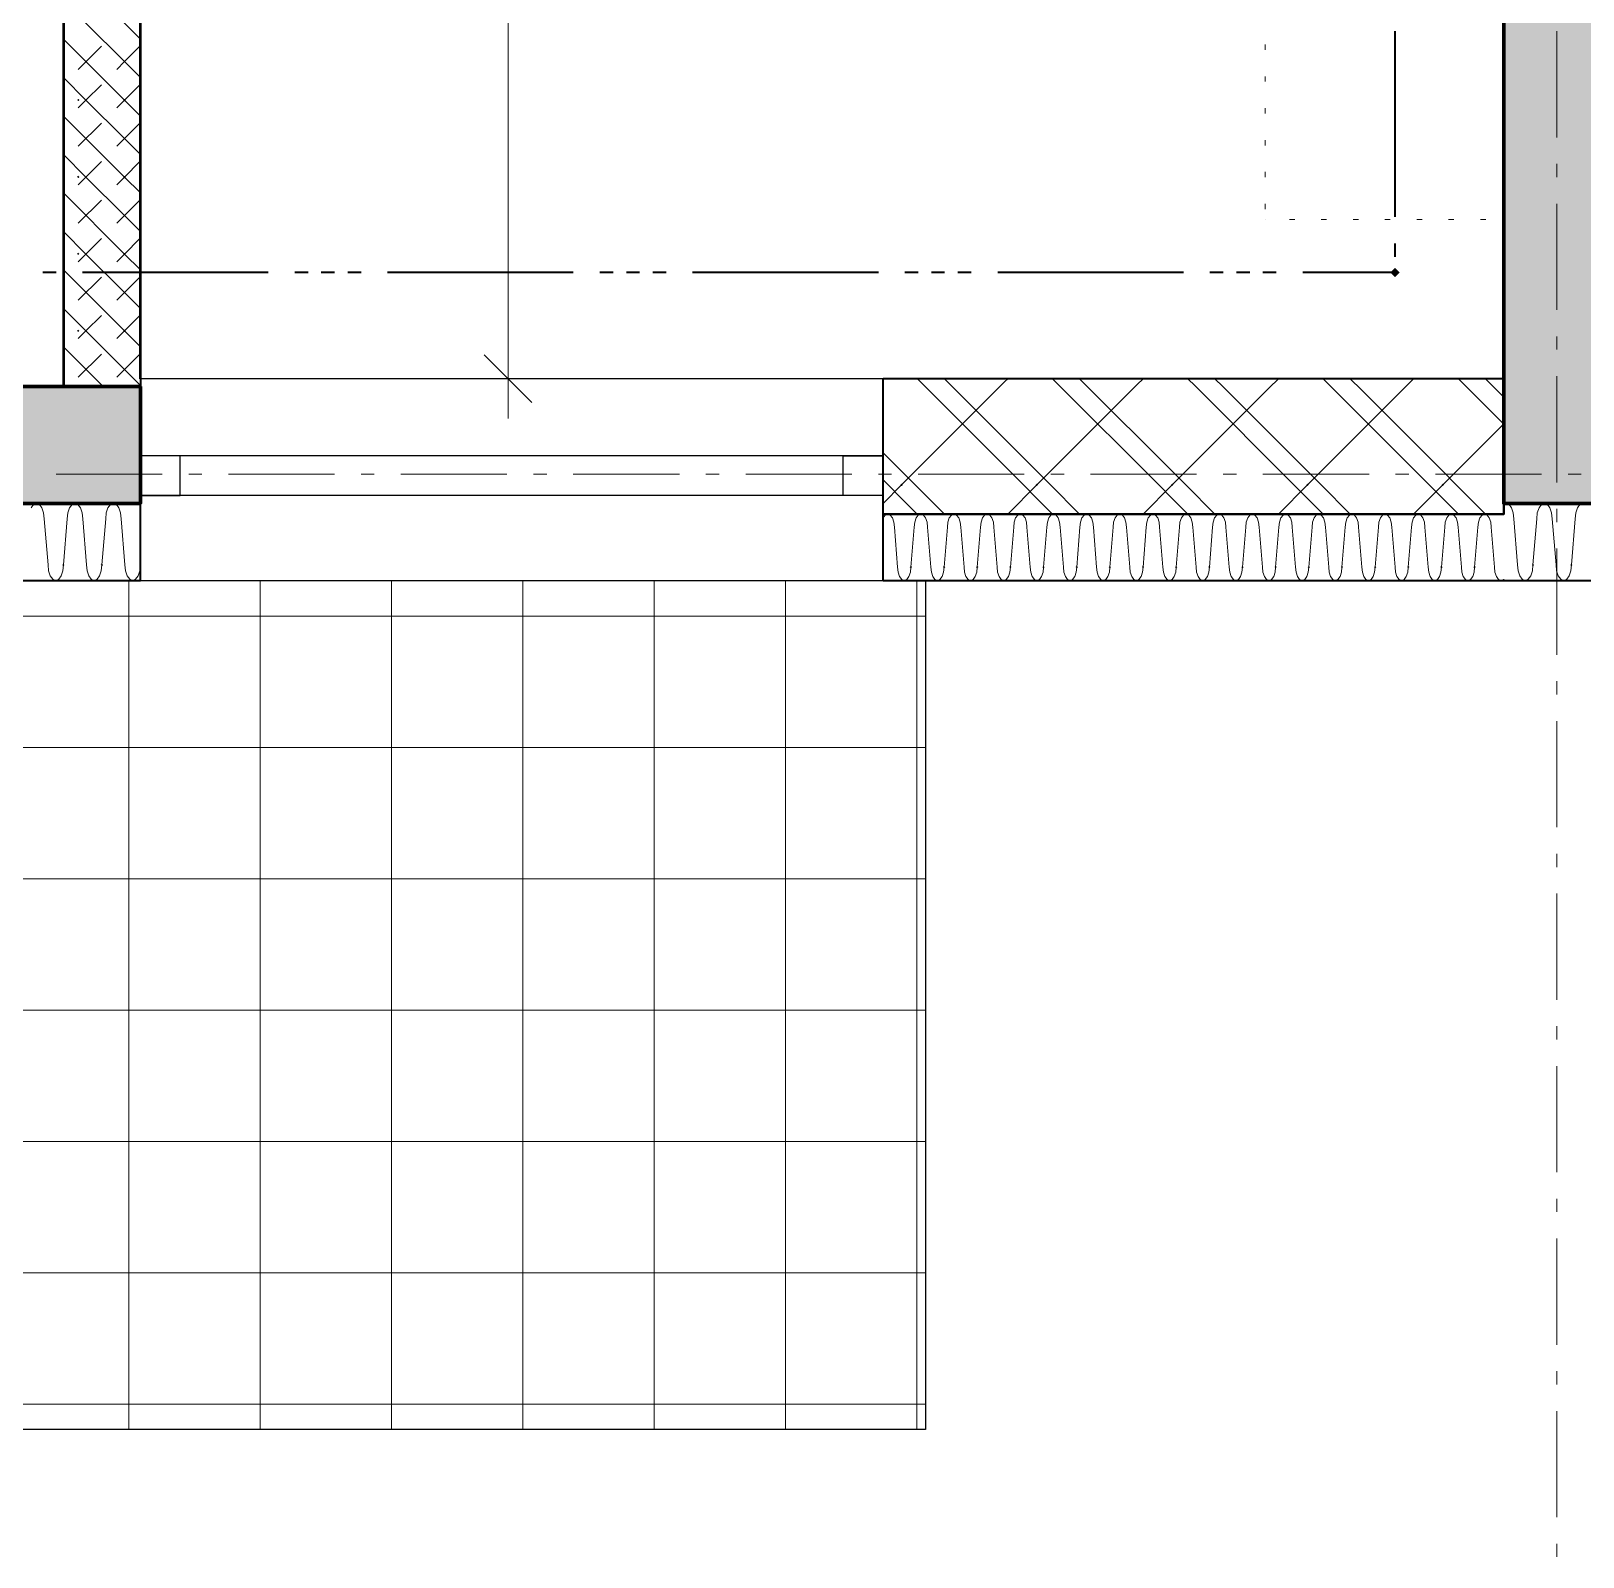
# Model space of a CAD drawing. Header units: millimetres. Extents: x 0 to 594, y 0 to 420.
# Drawn here: x 385.96 to 415.94, y 119.21 to 148.68 of the extents above; entities that cross this region are included whole.
import ezdxf

# ---------------------------------------------------------------- set-up
doc = ezdxf.new("R2010")
doc.units = ezdxf.units.MM
doc.header["$LTSCALE"] = 8
for name, color, linetype in [('PDF_Koty delkove', 7, 'Continuous'), ('PDF_Nabytek', 7, 'Continuous'), ('PDF_Obecne 0.25', 7, 'Continuous'), ('PDF_Okna', 7, 'Continuous'), ('PDF_Osy hlavni', 7, 'Continuous'), ('PDF_Pozarni useky', 7, 'Continuous'), ('PDF_Pricky zdene', 7, 'Continuous'), ('PDF_Srafy', 7, 'Continuous'), ('PDF_Steny obvodove nosne', 7, 'Continuous'), ('PDF_Steny sendvic', 7, 'Continuous'), ('PDF_Zatepleni', 7, 'Continuous')]:
    doc.layers.add(name, color=color, linetype=linetype)

msp = doc.modelspace()

# ---------------------------------------------------------------- linework, layer by layer
at = {"layer": 'PDF_Koty delkove', "lineweight": 18}
for points in [[(395.175, 141.969), (395.175, 173.41), (395.175, 182.733), (395.175, 191.118), (395.175, 192.604), (395.175, 222.995), (395.175, 225.762), (395.175, 228.325)], [(395.636, 141.508), (394.714, 142.431)], [(395.944, 141.969), (395.175, 141.969), (394.406, 141.969)], [(395.175, 141.969), (395.175, 141.201)]]:
    msp.add_lwpolyline(points, dxfattribs=at)
at = {"layer": 'PDF_Nabytek', "lineweight": 13}
for points in [[(386.583, 148.322), (386.583, 148.424)], [(409.799, 148.322), (409.799, 148.424)], [(414.412, 148.322), (414.412, 148.424)], [(386.583, 147.707), (386.583, 147.809)], [(409.799, 147.707), (409.799, 147.809)], [(414.412, 147.707), (414.412, 147.809)], [(386.583, 147.092), (386.583, 147.194)], [(409.799, 147.092), (409.799, 147.194)], [(414.412, 147.092), (414.412, 147.194)], [(386.583, 146.477), (386.583, 146.579)], [(409.799, 146.477), (409.799, 146.579)], [(414.412, 146.477), (414.412, 146.579)], [(386.583, 145.862), (386.583, 145.964)], [(409.799, 145.862), (409.799, 145.964)], [(414.412, 145.862), (414.412, 145.964)], [(386.583, 145.247), (386.583, 145.349)], [(409.799, 145.247), (409.799, 145.349)], [(414.412, 145.247), (414.412, 145.349)], [(409.799, 145.044), (409.799, 145.044)], [(409.799, 145.044), (409.799, 145.044)], [(410.374, 145.044), (410.271, 145.044)], [(410.989, 145.044), (410.886, 145.044)], [(411.604, 145.044), (411.501, 145.044)], [(412.219, 145.044), (412.116, 145.044)], [(412.834, 145.044), (412.731, 145.044)], [(413.449, 145.044), (413.346, 145.044)], [(414.064, 145.044), (413.961, 145.044)], [(414.412, 145.044), (414.412, 145.044)], [(414.412, 145.044), (414.412, 145.044)], [(386.583, 144.632), (386.583, 144.734)], [(386.583, 144.017), (386.583, 144.12)], [(386.583, 143.402), (386.583, 143.505)], [(386.583, 142.787), (386.583, 142.89)], [(386.583, 142.172), (386.583, 142.275)], [(386.583, 141.969), (386.583, 141.969)]]:
    msp.add_lwpolyline(points, dxfattribs=at)
at = {"layer": 'PDF_Obecne 0.25', "lineweight": 25}
msp.add_lwpolyline([(403.239, 138.075), (403.239, 121.675), (371.465, 121.675), (371.465, 138.074)], dxfattribs=at)
at = {"layer": 'PDF_Okna', "lineweight": 25}
for points in [[(402.419, 141.969), (388.07, 141.969)], [(402.419, 140.483), (388.07, 140.483)], [(402.419, 139.714), (388.07, 139.714)], [(388.07, 138.074), (402.419, 138.074)]]:
    msp.add_lwpolyline(points, dxfattribs=at)
for points in [[(388.07, 139.714), (388.838, 139.714), (388.838, 140.483), (388.07, 140.483)], [(402.419, 139.714), (401.651, 139.714), (401.651, 140.483), (402.419, 140.483)]]:
    msp.add_lwpolyline(points, close=True, dxfattribs=at)
at = {"layer": 'PDF_Osy hlavni', "lineweight": 18}
for points in [[(415.437, 146.631), (415.437, 148.681)], [(415.437, 145.862), (415.437, 146.118)], [(415.437, 143.3), (415.437, 145.349)], [(415.437, 142.531), (415.437, 142.787)], [(415.437, 139.968), (415.437, 142.018)], [(388.49, 140.124), (386.44, 140.124)], [(389.259, 140.124), (389.003, 140.124)], [(391.822, 140.124), (389.772, 140.124)], [(392.59, 140.124), (392.334, 140.124)], [(395.153, 140.124), (393.103, 140.124)], [(395.922, 140.124), (395.665, 140.124)], [(398.484, 140.124), (396.434, 140.124)], [(399.253, 140.124), (398.997, 140.124)], [(401.815, 140.124), (399.765, 140.124)], [(402.584, 140.124), (402.328, 140.124)], [(405.147, 140.124), (403.097, 140.124)], [(405.915, 140.124), (405.659, 140.124)], [(408.478, 140.124), (406.428, 140.124)], [(409.247, 140.124), (408.99, 140.124)], [(411.809, 140.124), (409.759, 140.124)], [(412.578, 140.124), (412.321, 140.124)], [(415.14, 140.124), (413.09, 140.124)], [(415.909, 140.124), (415.653, 140.124)], [(415.437, 139.2), (415.437, 139.456)], [(415.437, 136.637), (415.437, 138.687)], [(415.437, 135.868), (415.437, 136.125)], [(415.437, 133.306), (415.437, 135.356)], [(415.437, 132.537), (415.437, 132.793)], [(415.437, 129.975), (415.437, 132.025)], [(415.437, 129.206), (415.437, 129.462)], [(415.437, 126.643), (415.437, 128.693)], [(415.437, 125.875), (415.437, 126.131)], [(415.437, 123.312), (415.437, 125.362)], [(415.437, 122.543), (415.437, 122.8)], [(415.437, 119.981), (415.437, 122.031)], [(415.437, 119.212), (415.437, 119.468)]]:
    msp.add_lwpolyline(points, dxfattribs=at)
at = {"layer": 'PDF_Pozarni useky', "lineweight": 35}
for points in [[(412.311, 145.093), (412.311, 148.681)], [(412.311, 144.325), (412.311, 144.581)], [(386.44, 144.019), (386.184, 144.019)], [(390.54, 144.019), (386.953, 144.019)], [(391.309, 144.019), (391.053, 144.019)], [(391.822, 144.019), (391.565, 144.019)], [(392.334, 144.019), (392.078, 144.019)], [(396.434, 144.019), (392.847, 144.019)], [(397.203, 144.019), (396.947, 144.019)], [(397.715, 144.019), (397.459, 144.019)], [(398.228, 144.019), (397.972, 144.019)], [(402.328, 144.019), (398.74, 144.019)], [(403.097, 144.019), (402.84, 144.019)], [(403.609, 144.019), (403.353, 144.019)], [(404.122, 144.019), (403.865, 144.019)], [(408.222, 144.019), (404.634, 144.019)], [(408.99, 144.019), (408.734, 144.019)], [(409.503, 144.019), (409.247, 144.019)], [(410.015, 144.019), (409.759, 144.019)], [(412.311, 144.019), (410.528, 144.019)], [(412.311, 144.019), (412.311, 144.068)]]:
    msp.add_lwpolyline(points, dxfattribs=at)
at = {"layer": 'PDF_Pozarni useky', "lineweight": 35, "transparency": 33554559}
for points in [[(412.311, 143.93), (412.221, 144.019), (412.4, 144.019), (412.311, 144.109)], [(412.4, 144.019), (412.311, 143.93), (412.311, 144.109), (412.221, 144.019)]]:
    msp.add_solid(points, dxfattribs=at)
at = {"layer": 'PDF_Pricky zdene', "lineweight": 50}
msp.add_lwpolyline([(388.07, 141.969), (388.07, 191.118), (386.583, 191.118), (386.583, 141.969), (386.583, 141.816), (388.07, 141.816)], dxfattribs=at)
at = {"layer": 'PDF_Pricky zdene', "lineweight": 9}
for points in [[(388.07, 148.529), (387.762, 148.837), (386.583, 150.016)], [(387.762, 148.094), (387.019, 148.837), (386.583, 149.272)], [(388.07, 147.043), (387.762, 147.351), (386.583, 148.529)], [(386.87, 147.945), (387.316, 148.391)], [(387.762, 148.094), (388.059, 148.391)], [(388.07, 147.786), (387.762, 148.094), (387.613, 147.945)], [(387.762, 146.608), (387.019, 147.351), (386.583, 147.786)], [(386.87, 147.202), (387.019, 147.351), (387.316, 147.648)], [(387.613, 147.202), (387.762, 147.351), (388.059, 147.648)], [(388.07, 145.557), (387.762, 145.864), (386.583, 147.043)], [(386.87, 146.459), (387.316, 146.905)], [(387.762, 146.608), (388.059, 146.905)], [(388.07, 146.3), (387.762, 146.608), (387.613, 146.459)], [(387.762, 145.121), (387.019, 145.864), (386.583, 146.3)], [(386.87, 145.716), (387.019, 145.864), (387.316, 146.162)], [(387.613, 145.716), (387.762, 145.864), (388.059, 146.162)], [(388.07, 144.071), (387.762, 144.378), (386.583, 145.557)], [(386.87, 144.973), (387.316, 145.419)], [(387.762, 145.121), (388.059, 145.419)], [(388.07, 144.814), (387.762, 145.121), (387.613, 144.973)], [(387.762, 143.635), (387.019, 144.378), (386.583, 144.814)], [(386.87, 144.23), (387.019, 144.378), (387.316, 144.675)], [(387.613, 144.23), (387.762, 144.378), (388.059, 144.675)], [(388.07, 142.584), (387.762, 142.892), (386.583, 144.071)], [(386.87, 143.486), (387.316, 143.932)], [(387.762, 143.635), (388.059, 143.932)], [(388.07, 143.328), (387.762, 143.635), (387.613, 143.486)], [(387.762, 142.149), (387.019, 142.892), (386.583, 143.328)], [(386.87, 142.743), (387.019, 142.892), (387.316, 143.189)], [(387.613, 142.743), (387.762, 142.892), (388.059, 143.189)], [(387.352, 141.816), (386.583, 142.584)], [(386.87, 142), (387.316, 142.446)], [(387.762, 142.149), (388.059, 142.446)], [(388.07, 141.841), (387.762, 142.149), (387.613, 142)], [(386.609, 141.816), (386.583, 141.841)]]:
    msp.add_lwpolyline(points, dxfattribs=at)
at = {"layer": 'PDF_Pricky zdene', "lineweight": 9, "transparency": 33554559}
for points in [[(386.87, 147.331), (386.847, 147.354), (386.893, 147.354), (386.87, 147.377)], [(387.762, 147.328), (387.739, 147.351), (387.785, 147.351), (387.762, 147.374)], [(386.87, 145.844), (386.847, 145.867), (386.893, 145.867), (386.87, 145.89)], [(387.762, 145.841), (387.739, 145.864), (387.785, 145.864), (387.762, 145.887)], [(386.87, 144.358), (386.847, 144.381), (386.893, 144.381), (386.87, 144.404)], [(387.762, 144.355), (387.739, 144.378), (387.785, 144.378), (387.762, 144.401)], [(386.87, 142.872), (386.847, 142.895), (386.893, 142.895), (386.87, 142.918)], [(387.762, 142.869), (387.739, 142.892), (387.785, 142.892), (387.762, 142.915)]]:
    msp.add_solid(points, dxfattribs=at)
at = {"layer": 'PDF_Srafy', "lineweight": 9}
for points in [[(395.458, 138.075), (395.458, 137.383), (390.385, 137.383), (385.312, 137.383), (380.238, 137.383), (375.165, 137.383), (371.465, 137.383)], [(403.069, 138.075), (403.069, 134.846), (403.069, 129.773), (403.069, 124.699), (397.995, 124.699), (392.922, 124.699), (387.848, 124.699), (382.775, 124.699), (377.701, 124.699), (372.628, 124.699), (371.465, 124.699)], [(400.532, 138.075), (400.532, 137.383), (400.532, 132.309), (400.532, 127.236), (395.458, 127.236), (390.385, 127.236), (385.312, 127.236), (380.238, 127.236), (375.165, 127.236), (371.465, 127.236)], [(392.922, 138.075), (392.922, 134.846), (387.848, 134.846), (382.775, 134.846), (377.701, 134.846), (372.628, 134.846), (371.465, 134.846)], [(387.848, 138.075), (387.848, 134.846), (387.848, 129.773), (387.848, 124.699), (387.848, 121.675)], [(390.385, 138.075), (390.385, 137.383), (390.385, 132.309), (390.385, 127.236), (390.385, 122.162), (390.385, 121.675)], [(397.995, 138.075), (397.995, 134.846), (397.995, 129.773)], [(395.458, 137.383), (395.458, 132.309), (390.385, 132.309), (385.312, 132.309), (380.238, 132.309), (375.165, 132.309), (371.465, 132.309)], [(403.239, 137.383), (400.532, 137.383), (395.458, 137.383)], [(403.239, 134.846), (403.069, 134.846), (397.995, 134.846), (392.922, 134.846)], [(392.922, 134.846), (392.922, 129.773), (392.922, 124.699), (392.922, 121.675)], [(403.239, 132.309), (400.532, 132.309), (395.458, 132.309)], [(395.458, 132.309), (395.458, 127.236), (395.458, 122.162), (395.458, 121.675)], [(397.995, 121.675), (397.995, 124.699), (397.995, 129.773), (392.922, 129.773), (387.848, 129.773), (382.775, 129.773), (377.701, 129.773), (372.628, 129.773), (371.465, 129.773)], [(403.239, 129.773), (403.069, 129.773), (397.995, 129.773)], [(403.239, 127.236), (400.532, 127.236)], [(400.532, 127.236), (400.532, 122.162), (400.532, 121.675)], [(403.239, 124.699), (403.069, 124.699)], [(403.069, 124.699), (403.069, 121.675)], [(403.239, 122.162), (400.532, 122.162), (395.458, 122.162), (390.385, 122.162), (385.312, 122.162), (380.238, 122.162), (375.165, 122.162), (371.465, 122.162)]]:
    msp.add_lwpolyline(points, dxfattribs=at)
at = {"layer": 'PDF_Steny obvodove nosne', "lineweight": 70}
for points in [[(416.462, 139.561), (416.462, 141.969), (416.462, 197.114), (416.462, 198.6), (416.462, 222.482), (416.462, 225.25), (416.462, 228.171), (414.412, 228.171), (414.412, 225.557), (414.412, 141.969), (414.412, 139.561)], [(388.07, 141.816), (386.583, 141.816), (381.971, 141.816), (381.971, 139.561), (388.07, 139.561)]]:
    msp.add_lwpolyline(points, close=True, dxfattribs=at)
at = {"layer": 'PDF_Steny obvodove nosne', "color": 9, "lineweight": 9, "true_color": 0xc0c0c0, "transparency": 33554559}
for points in [[(416.462, 139.561), (416.462, 228.171), (414.412, 139.561), (414.412, 228.171)], [(388.07, 141.816), (381.971, 141.816), (388.07, 139.561), (381.971, 139.561)]]:
    msp.add_solid(points, dxfattribs=at)
at = {"layer": 'PDF_Steny sendvic', "lineweight": 35}
for points in [[(388.07, 141.969), (388.07, 141.816)], [(402.419, 139.356), (402.419, 139.714), (402.419, 140.483), (402.419, 141.969)], [(402.419, 139.356), (414.412, 139.356), (414.412, 139.561), (414.412, 141.969), (414.361, 141.969), (402.419, 141.969)], [(414.412, 139.356), (402.419, 139.356)], [(402.419, 138.074), (402.419, 139.356)], [(402.419, 138.074), (414.412, 138.074)]]:
    msp.add_lwpolyline(points, dxfattribs=at)
at = {"layer": 'PDF_Steny sendvic', "lineweight": 9}
for points in [[(402.419, 139.561), (402.778, 139.919), (404.773, 141.915), (404.828, 141.969)], [(405.13, 139.919), (403.096, 141.954), (403.081, 141.969)], [(406.217, 139.356), (405.653, 139.919), (405.392, 140.181), (403.631, 141.941), (403.603, 141.969)], [(404.828, 139.356), (405.392, 139.919), (407.328, 141.855), (407.442, 141.969)], [(407.744, 139.919), (405.772, 141.891), (405.694, 141.969)], [(408.267, 139.919), (408.006, 140.181), (406.307, 141.879), (406.217, 141.969)], [(407.442, 139.356), (408.006, 139.919), (409.882, 141.796), (410.056, 141.969)], [(410.358, 139.919), (408.448, 141.829), (408.308, 141.969)], [(410.881, 139.919), (410.619, 140.181), (408.984, 141.817), (408.831, 141.969)], [(410.056, 139.356), (410.619, 139.919), (412.436, 141.736), (412.669, 141.969)], [(412.972, 139.919), (411.124, 141.767), (410.922, 141.969)], [(413.233, 140.181), (411.66, 141.754), (411.444, 141.969)], [(414.412, 141.093), (413.8, 141.705), (413.535, 141.969)], [(414.412, 141.616), (414.336, 141.692), (414.058, 141.969)], [(412.669, 139.356), (413.233, 139.919), (414.412, 141.098)], [(403.603, 139.356), (403.04, 139.919), (402.778, 140.181), (402.419, 140.54)], [(413.494, 139.919), (413.233, 140.181)], [(402.517, 139.919), (402.419, 140.017)], [(402.778, 139.658), (402.517, 139.919)], [(405.392, 139.658), (405.13, 139.919)], [(408.006, 139.658), (407.744, 139.919)], [(408.831, 139.356), (408.267, 139.919)], [(410.619, 139.658), (410.358, 139.919)], [(411.444, 139.356), (410.881, 139.919)], [(413.233, 139.658), (412.972, 139.919)], [(414.058, 139.356), (413.494, 139.919)], [(403.081, 139.356), (402.778, 139.658)], [(405.694, 139.356), (405.392, 139.658)], [(408.308, 139.356), (408.006, 139.658)], [(410.922, 139.356), (410.619, 139.658)], [(413.535, 139.356), (413.233, 139.658)], [(402.496, 139.356), (402.46, 139.337), (402.419, 139.283)], [(402.638, 139.099), (402.628, 139.198), (402.6, 139.282), (402.558, 139.337), (402.523, 139.356)], [(403.136, 139.356), (403.1, 139.337), (403.059, 139.282), (403.031, 139.198), (403.021, 139.099)], [(403.278, 139.099), (403.269, 139.198), (403.241, 139.282), (403.199, 139.337), (403.163, 139.356)], [(403.777, 139.356), (403.741, 139.337), (403.699, 139.282), (403.671, 139.198), (403.662, 139.099)], [(403.919, 139.099), (403.909, 139.198), (403.881, 139.282), (403.84, 139.337), (403.804, 139.356)], [(404.417, 139.356), (404.382, 139.337), (404.34, 139.282), (404.312, 139.198), (404.302, 139.099)], [(404.56, 139.099), (404.55, 139.198), (404.522, 139.282), (404.48, 139.337), (404.444, 139.356)], [(405.058, 139.356), (405.022, 139.337), (404.981, 139.282), (404.953, 139.198), (404.943, 139.099)], [(405.2, 139.099), (405.191, 139.198), (405.163, 139.282), (405.121, 139.337), (405.085, 139.356)], [(405.699, 139.356), (405.663, 139.337), (405.621, 139.282), (405.593, 139.198), (405.583, 139.099)], [(405.841, 139.099), (405.831, 139.198), (405.803, 139.282), (405.761, 139.337), (405.726, 139.356)], [(406.339, 139.356), (406.304, 139.337), (406.262, 139.282), (406.234, 139.198), (406.224, 139.099)], [(406.482, 139.099), (406.472, 139.198), (406.444, 139.282), (406.402, 139.337), (406.366, 139.356)], [(406.98, 139.356), (406.944, 139.337), (406.902, 139.282), (406.874, 139.198), (406.865, 139.099)], [(407.122, 139.099), (407.112, 139.198), (407.084, 139.282), (407.043, 139.337), (407.007, 139.356)], [(407.621, 139.356), (407.585, 139.337), (407.543, 139.282), (407.515, 139.198), (407.505, 139.099)], [(407.763, 139.099), (407.753, 139.198), (407.725, 139.282), (407.683, 139.337), (407.647, 139.356)], [(408.261, 139.356), (408.225, 139.337), (408.184, 139.282), (408.156, 139.198), (408.146, 139.099)], [(408.403, 139.099), (408.394, 139.198), (408.366, 139.282), (408.324, 139.337), (408.288, 139.356)], [(408.902, 139.356), (408.866, 139.337), (408.824, 139.282), (408.796, 139.198), (408.787, 139.099)], [(409.044, 139.099), (409.034, 139.198), (409.006, 139.282), (408.965, 139.337), (408.929, 139.356)], [(409.542, 139.356), (409.507, 139.337), (409.465, 139.282), (409.437, 139.198), (409.427, 139.099)], [(409.685, 139.099), (409.675, 139.198), (409.647, 139.282), (409.605, 139.337), (409.569, 139.356)], [(410.183, 139.356), (410.147, 139.337), (410.105, 139.282), (410.078, 139.198), (410.068, 139.099)], [(410.246, 139.337), (410.21, 139.356)], [(410.325, 139.099), (410.315, 139.198), (410.288, 139.282), (410.246, 139.337)], [(410.824, 139.356), (410.788, 139.337), (410.746, 139.282), (410.718, 139.198), (410.708, 139.099)], [(410.966, 139.099), (410.956, 139.198), (410.928, 139.282), (410.886, 139.337), (410.851, 139.356)], [(411.464, 139.356), (411.428, 139.337), (411.387, 139.282), (411.359, 139.198), (411.349, 139.099)], [(411.607, 139.099), (411.597, 139.198), (411.569, 139.282), (411.527, 139.337), (411.491, 139.356)], [(412.105, 139.356), (412.069, 139.337), (412.027, 139.282), (411.999, 139.198), (411.99, 139.099)], [(412.247, 139.099), (412.237, 139.198), (412.209, 139.282), (412.168, 139.337), (412.132, 139.356)], [(412.746, 139.356), (412.71, 139.337), (412.668, 139.282), (412.64, 139.198), (412.63, 139.099)], [(412.888, 139.099), (412.878, 139.198), (412.85, 139.282), (412.808, 139.337), (412.772, 139.356)], [(413.386, 139.356), (413.35, 139.337), (413.309, 139.282), (413.281, 139.198), (413.271, 139.099)], [(413.528, 139.099), (413.519, 139.198), (413.491, 139.282), (413.449, 139.337), (413.413, 139.356)], [(414.027, 139.356), (413.991, 139.337), (413.949, 139.282), (413.921, 139.198), (413.911, 139.099)], [(414.169, 139.099), (414.159, 139.198), (414.131, 139.282), (414.09, 139.337), (414.054, 139.356)], [(402.701, 138.331), (402.638, 139.099)], [(403.021, 139.099), (402.958, 138.331)], [(403.021, 139.099), (403.021, 139.099)], [(403.342, 138.331), (403.278, 139.099)], [(403.662, 139.099), (403.598, 138.331)], [(403.662, 139.099), (403.662, 139.099)], [(403.983, 138.331), (403.919, 139.099)], [(404.302, 139.099), (404.239, 138.331)], [(404.302, 139.099), (404.302, 139.099)], [(404.623, 138.331), (404.56, 139.099)], [(404.943, 139.099), (404.879, 138.331)], [(404.943, 139.099), (404.943, 139.099)], [(405.264, 138.331), (405.2, 139.099)], [(405.583, 139.099), (405.52, 138.331)], [(405.583, 139.099), (405.583, 139.099)], [(405.904, 138.331), (405.841, 139.099)], [(406.224, 139.099), (406.161, 138.331)], [(406.224, 139.099), (406.224, 139.099)], [(406.545, 138.331), (406.482, 139.099)], [(406.865, 139.099), (406.801, 138.331)], [(406.865, 139.099), (406.865, 139.099)], [(407.186, 138.331), (407.122, 139.099)], [(407.505, 139.099), (407.442, 138.331)], [(407.505, 139.099), (407.505, 139.099)], [(407.826, 138.331), (407.763, 139.099)], [(408.146, 139.099), (408.082, 138.331)], [(408.146, 139.099), (408.146, 139.099)], [(408.467, 138.331), (408.403, 139.099)], [(408.787, 139.099), (408.723, 138.331)], [(408.787, 139.099), (408.787, 139.099)], [(409.107, 138.331), (409.044, 139.099)], [(409.427, 139.099), (409.364, 138.331)], [(409.427, 139.099), (409.427, 139.099)], [(409.748, 138.331), (409.685, 139.099)], [(410.068, 139.099), (410.004, 138.331)], [(410.068, 139.099), (410.068, 139.099)], [(410.389, 138.331), (410.325, 139.099)], [(410.708, 139.099), (410.645, 138.331)], [(410.708, 139.099), (410.708, 139.099)], [(411.029, 138.331), (410.966, 139.099)], [(411.349, 139.099), (411.286, 138.331)], [(411.349, 139.099), (411.349, 139.099)], [(411.67, 138.331), (411.607, 139.099)], [(411.99, 139.099), (411.926, 138.331)], [(411.99, 139.099), (411.99, 139.099)], [(411.99, 139.099), (411.99, 139.099)], [(412.311, 138.331), (412.247, 139.099)], [(412.63, 139.099), (412.567, 138.331)], [(412.63, 139.099), (412.63, 139.099)], [(412.951, 138.331), (412.888, 139.099)], [(413.271, 139.099), (413.207, 138.331)], [(413.271, 139.099), (413.271, 139.099)], [(413.592, 138.331), (413.528, 139.099)], [(413.911, 139.099), (413.848, 138.331)], [(413.911, 139.099), (413.911, 139.099)], [(414.232, 138.331), (414.169, 139.099)], [(402.701, 138.331), (402.711, 138.233), (402.739, 138.15), (402.78, 138.094), (402.829, 138.074)], [(402.829, 138.074), (402.878, 138.094), (402.92, 138.15), (402.948, 138.233), (402.958, 138.331)], [(403.342, 138.331), (403.352, 138.233), (403.379, 138.15), (403.421, 138.094), (403.47, 138.074)], [(403.47, 138.074), (403.519, 138.094), (403.561, 138.15), (403.588, 138.233), (403.598, 138.331)], [(403.983, 138.331), (403.992, 138.233), (404.02, 138.15), (404.062, 138.094), (404.111, 138.074)], [(404.111, 138.074), (404.16, 138.094), (404.201, 138.15), (404.229, 138.233), (404.239, 138.331)], [(404.623, 138.331), (404.633, 138.233), (404.661, 138.15), (404.702, 138.094), (404.751, 138.074)], [(404.751, 138.074), (404.8, 138.094), (404.842, 138.15), (404.87, 138.233), (404.879, 138.331)], [(405.264, 138.331), (405.273, 138.233), (405.301, 138.15), (405.343, 138.094), (405.392, 138.074)], [(405.392, 138.074), (405.441, 138.094), (405.482, 138.15), (405.51, 138.233), (405.52, 138.331)], [(405.904, 138.331), (405.914, 138.233), (405.942, 138.15), (405.983, 138.094), (406.032, 138.074)], [(406.032, 138.074), (406.082, 138.094), (406.123, 138.15), (406.151, 138.233), (406.161, 138.331)], [(406.545, 138.331), (406.555, 138.233), (406.583, 138.15), (406.624, 138.094), (406.673, 138.074)], [(406.673, 138.074), (406.722, 138.094), (406.764, 138.15), (406.791, 138.233), (406.801, 138.331)], [(407.186, 138.331), (407.195, 138.233), (407.223, 138.15), (407.265, 138.094), (407.314, 138.074)], [(407.314, 138.074), (407.363, 138.094), (407.404, 138.15), (407.432, 138.233), (407.442, 138.331)], [(407.826, 138.331), (407.836, 138.233), (407.864, 138.15), (407.905, 138.094)], [(407.954, 138.074), (408.003, 138.094), (408.045, 138.15), (408.073, 138.233), (408.082, 138.331)], [(408.467, 138.331), (408.477, 138.233), (408.504, 138.15), (408.546, 138.094), (408.595, 138.074)], [(408.595, 138.074), (408.644, 138.094), (408.686, 138.15), (408.713, 138.233), (408.723, 138.331)], [(409.107, 138.331), (409.117, 138.233), (409.145, 138.15), (409.187, 138.094), (409.236, 138.074)], [(409.236, 138.074), (409.285, 138.094), (409.326, 138.15), (409.354, 138.233), (409.364, 138.331)], [(409.748, 138.331), (409.758, 138.233), (409.786, 138.15), (409.827, 138.094), (409.876, 138.074)], [(409.876, 138.074), (409.925, 138.094), (409.967, 138.15), (409.995, 138.233), (410.004, 138.331)], [(410.389, 138.331), (410.398, 138.233), (410.426, 138.15), (410.468, 138.094), (410.517, 138.074)], [(410.517, 138.074), (410.566, 138.094), (410.607, 138.15), (410.635, 138.233), (410.645, 138.331)], [(411.029, 138.331), (411.039, 138.233), (411.067, 138.15), (411.108, 138.094), (411.157, 138.074)], [(411.157, 138.074), (411.206, 138.094), (411.248, 138.15), (411.276, 138.233), (411.286, 138.331)], [(411.67, 138.331), (411.68, 138.233), (411.707, 138.15), (411.749, 138.094), (411.798, 138.074)], [(411.798, 138.074), (411.847, 138.094), (411.889, 138.15), (411.916, 138.233), (411.926, 138.331)], [(412.311, 138.331), (412.32, 138.233), (412.348, 138.15), (412.39, 138.094), (412.439, 138.074)], [(412.439, 138.074), (412.488, 138.094), (412.529, 138.15), (412.557, 138.233), (412.567, 138.331)], [(412.951, 138.331), (412.961, 138.233), (412.989, 138.15), (413.03, 138.094), (413.079, 138.074)], [(413.079, 138.074), (413.128, 138.094), (413.17, 138.15), (413.198, 138.233), (413.207, 138.331)], [(413.592, 138.331), (413.602, 138.233), (413.629, 138.15), (413.671, 138.094), (413.72, 138.074)], [(413.72, 138.074), (413.769, 138.094), (413.811, 138.15), (413.838, 138.233), (413.848, 138.331)], [(414.232, 138.331), (414.242, 138.233), (414.27, 138.15), (414.312, 138.094), (414.361, 138.074)], [(407.905, 138.094), (407.954, 138.074)], [(414.361, 138.074), (414.41, 138.094), (414.412, 138.097)]]:
    msp.add_lwpolyline(points, dxfattribs=at)
at = {"layer": 'PDF_Steny sendvic', "lineweight": 9, "transparency": 33554559}
for points in [[(402.778, 139.896), (402.755, 139.919), (402.801, 139.919), (402.778, 139.943)], [(405.392, 139.896), (405.369, 139.919), (405.415, 139.919), (405.392, 139.943)], [(408.006, 139.896), (407.983, 139.919), (408.029, 139.919), (408.006, 139.943)], [(410.619, 139.896), (410.596, 139.919), (410.642, 139.919), (410.619, 139.943)], [(413.233, 139.896), (413.21, 139.919), (413.256, 139.919), (413.233, 139.943)], [(402.958, 138.308), (402.934, 138.331), (402.981, 138.331), (402.958, 138.354)], [(403.598, 138.308), (403.575, 138.331), (403.621, 138.331), (403.598, 138.354)], [(404.239, 138.308), (404.216, 138.331), (404.262, 138.331), (404.239, 138.354)], [(404.879, 138.308), (404.856, 138.331), (404.902, 138.331), (404.879, 138.354)], [(405.52, 138.308), (405.497, 138.331), (405.543, 138.331), (405.52, 138.354)], [(406.161, 138.308), (406.138, 138.331), (406.184, 138.331), (406.161, 138.354)], [(406.801, 138.308), (406.778, 138.331), (406.824, 138.331), (406.801, 138.354)], [(407.442, 138.308), (407.419, 138.331), (407.465, 138.331), (407.442, 138.354)], [(408.082, 138.308), (408.059, 138.331), (408.106, 138.331), (408.082, 138.354)], [(408.723, 138.308), (408.7, 138.331), (408.746, 138.331), (408.723, 138.354)], [(409.364, 138.308), (409.341, 138.331), (409.387, 138.331), (409.364, 138.354)], [(410.004, 138.308), (409.981, 138.331), (410.027, 138.331), (410.004, 138.354)], [(410.645, 138.308), (410.622, 138.331), (410.668, 138.331), (410.645, 138.354)], [(411.286, 138.308), (411.263, 138.331), (411.309, 138.331), (411.286, 138.354)], [(411.926, 138.308), (411.903, 138.331), (411.949, 138.331), (411.926, 138.354)], [(412.567, 138.308), (412.544, 138.331), (412.59, 138.331), (412.567, 138.354)], [(413.207, 138.308), (413.184, 138.331), (413.23, 138.331), (413.207, 138.354)], [(413.848, 138.308), (413.825, 138.331), (413.871, 138.331), (413.848, 138.354)]]:
    msp.add_solid(points, dxfattribs=at)
at = {"layer": 'PDF_Zatepleni', "lineweight": 35}
msp.add_lwpolyline([(388.07, 139.561), (381.971, 139.561), (381.971, 139.356), (381.971, 138.074), (388.07, 138.074), (388.07, 139.356)], close=True, dxfattribs=at)
at = {"layer": 'PDF_Zatepleni', "lineweight": 9}
for points in [[(386.047, 139.561), (386.006, 139.539), (385.957, 139.475)], [(386.169, 139.475), (386.12, 139.539), (386.079, 139.561)], [(386.212, 139.263), (386.201, 139.378), (386.169, 139.475)], [(386.791, 139.561), (386.749, 139.539), (386.701, 139.475), (386.668, 139.378), (386.657, 139.263)], [(386.956, 139.263), (386.944, 139.378), (386.912, 139.475), (386.863, 139.539), (386.822, 139.561)], [(387.534, 139.561), (387.492, 139.539), (387.444, 139.475), (387.411, 139.378), (387.4, 139.263)], [(387.699, 139.263), (387.687, 139.378), (387.655, 139.475), (387.607, 139.539), (387.565, 139.561)], [(414.44, 139.561), (414.412, 139.546)], [(414.471, 139.561), (414.513, 139.539), (414.561, 139.475), (414.593, 139.378), (414.605, 139.263), (414.678, 138.372), (414.69, 138.258), (414.722, 138.162), (414.77, 138.097), (414.827, 138.074), (414.884, 138.097), (414.932, 138.162), (414.964, 138.258), (414.976, 138.372), (415.049, 139.263)], [(415.183, 139.561), (415.141, 139.539), (415.093, 139.475), (415.06, 139.378), (415.049, 139.263)], [(415.214, 139.561), (415.256, 139.539), (415.304, 139.475), (415.336, 139.378), (415.348, 139.263), (415.421, 138.372), (415.433, 138.258), (415.465, 138.162), (415.513, 138.097), (415.57, 138.074), (415.627, 138.097), (415.675, 138.162), (415.707, 138.258), (415.719, 138.372), (415.792, 139.263)], [(415.926, 139.561), (415.884, 139.539), (415.836, 139.475), (415.804, 139.378), (415.792, 139.263)], [(386.286, 138.372), (386.212, 139.263)], [(386.657, 139.263), (386.583, 138.372)], [(386.657, 139.263), (386.657, 139.263)], [(387.029, 138.372), (386.956, 139.263)], [(387.4, 139.263), (387.326, 138.372)], [(387.4, 139.263), (387.4, 139.263)], [(387.772, 138.372), (387.699, 139.263)], [(415.049, 139.263), (415.049, 139.263)], [(415.792, 139.263), (415.792, 139.263)], [(386.286, 138.372), (386.297, 138.258), (386.33, 138.162), (386.378, 138.097), (386.435, 138.074)], [(386.435, 138.074), (386.492, 138.097), (386.54, 138.162), (386.572, 138.258), (386.583, 138.372)], [(387.029, 138.372), (387.04, 138.258), (387.073, 138.162), (387.121, 138.097), (387.178, 138.074)], [(387.178, 138.074), (387.235, 138.097), (387.283, 138.162), (387.315, 138.258), (387.326, 138.372)], [(387.772, 138.372), (387.784, 138.258), (387.816, 138.162), (387.864, 138.097), (387.921, 138.074)], [(387.921, 138.074), (387.978, 138.097), (388.026, 138.162), (388.058, 138.258), (388.07, 138.372)], [(388.07, 138.372), (388.07, 138.372)]]:
    msp.add_lwpolyline(points, dxfattribs=at)
at = {"layer": 'PDF_Zatepleni', "lineweight": 35}
for points in [[(416.462, 139.356), (416.462, 139.561), (414.412, 139.561), (414.412, 139.356)], [(414.412, 138.074), (416.462, 138.074)]]:
    msp.add_lwpolyline(points, dxfattribs=at)
at = {"layer": 'PDF_Zatepleni', "lineweight": 9, "transparency": 33554559}
for points in [[(386.583, 138.349), (386.56, 138.372), (386.606, 138.372), (386.583, 138.395)], [(387.326, 138.349), (387.303, 138.372), (387.349, 138.372), (387.326, 138.395)], [(388.07, 138.349), (388.046, 138.372), (388.07, 138.395)], [(414.976, 138.349), (414.952, 138.372), (414.999, 138.372), (414.976, 138.395)], [(415.719, 138.349), (415.696, 138.372), (415.742, 138.372), (415.719, 138.395)]]:
    msp.add_solid(points, dxfattribs=at)

doc.saveas('drawing.dxf')
